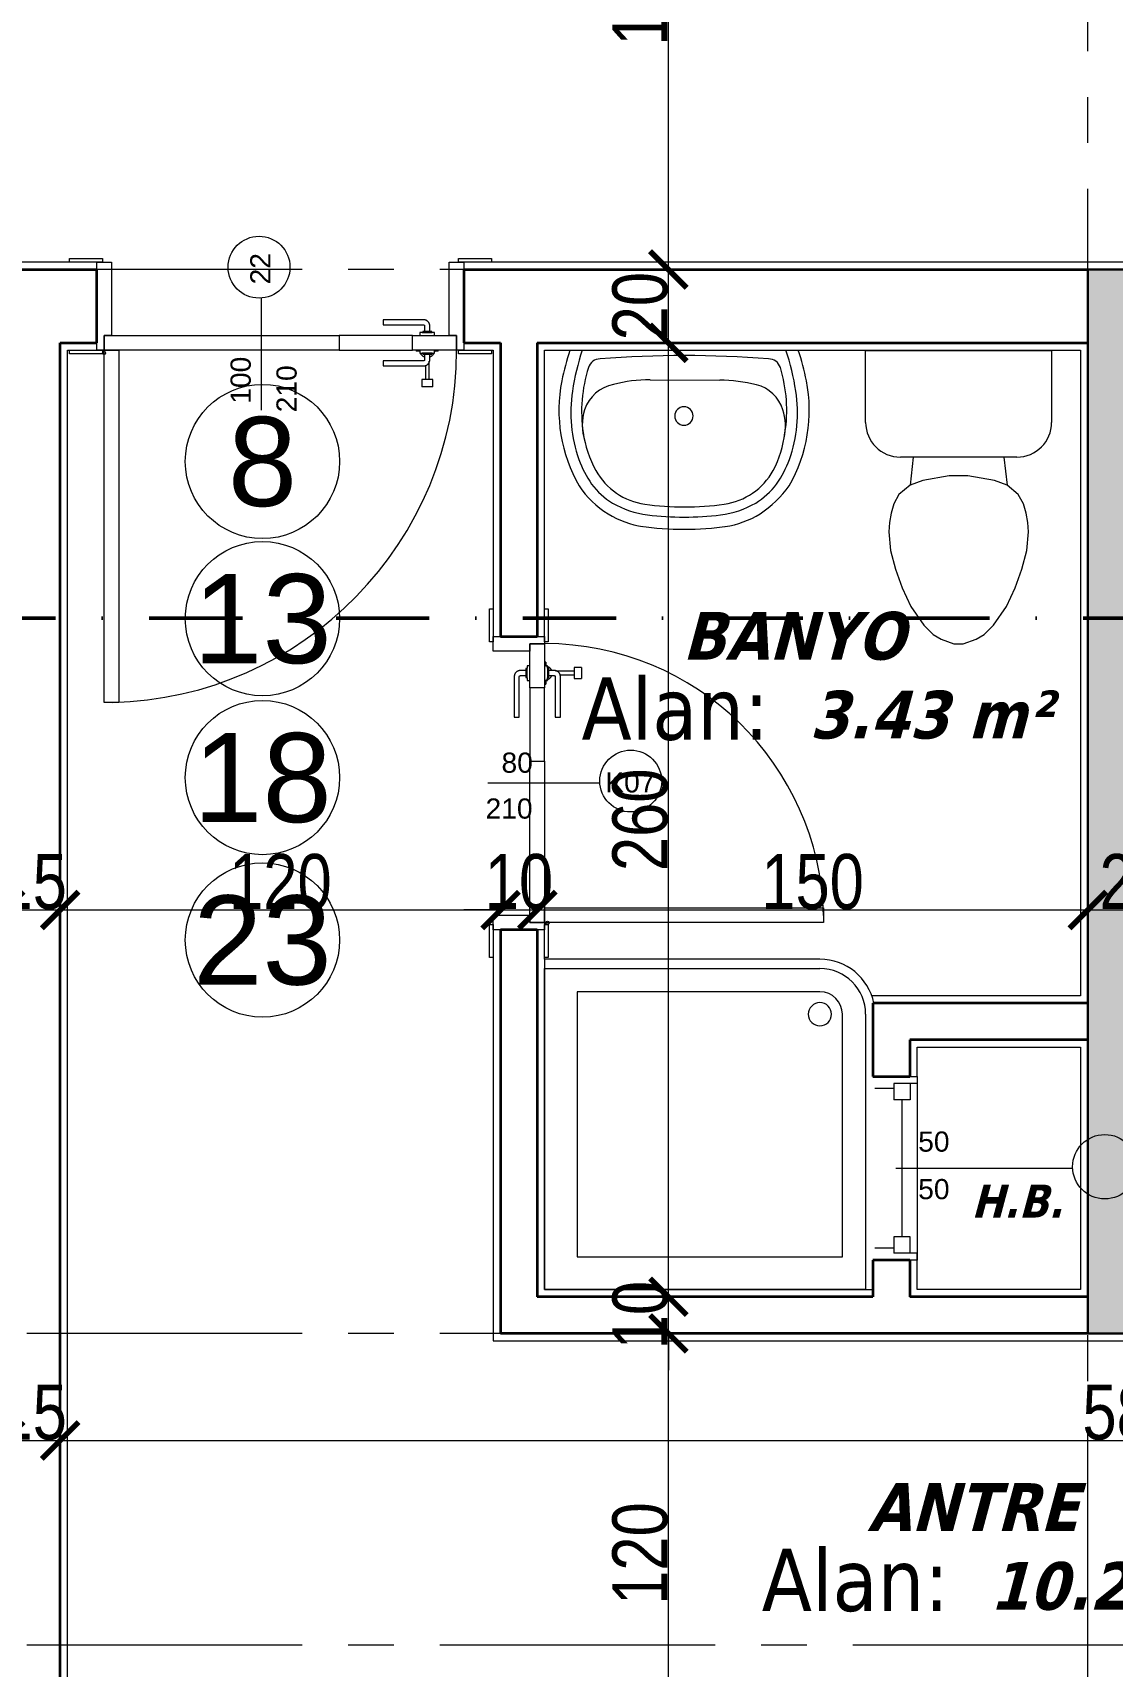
# Model space of a CAD drawing. Header units: millimetres. Extents: x 1373 to 40779, y 1939 to 6439.
# Drawn here: x 14087.9 to 14382.1, y 3835.8 to 4281.1 of the extents above; entities that cross this region are included whole.
import ezdxf
from ezdxf.enums import TextEntityAlignment as Align

# ---------------------------------------------------------------- set-up
doc = ezdxf.new("R2010")
doc.units = ezdxf.units.MM
doc.linetypes.add('DASHDOTX2', pattern=[50.8, 25.4, -12.7, 0, -12.7])
doc.linetypes.add('IMPORT-CENTER2', pattern=[112.5, 75, -12.5, 12.5, -12.5])
for name, color, linetype, lineweight in [('A-AREA-IDEN', 2, 'Continuous', 18), ('A-DETL', 6, 'Continuous', 30), ('A-DETL-GENF', 92, 'Continuous', 18), ('A-DOOR', 31, 'Continuous', 18), ('A-DOOR-FRAM', 31, 'Continuous', 18), ('A-DOOR-IDEN', 31, 'Continuous', 18), ('A-GLAZ', 151, 'Continuous', 18), ('A-GLAZ-IDEN', 152, 'Continuous', 18), ('A-WALL', 20, 'Continuous', 9), ('A-WALL-FNSH', 113, 'Continuous', 18), ('ESYA', 3, 'Continuous', 25), ('kest', 4, 'DASHDOTX2', 50), ('OLCUIC', 241, 'Continuous', 20), ('P-SANR-FIXT', 6, 'Continuous', 18), ('S-GRID', 252, 'IMPORT-CENTER2', 5)]:
    doc.layers.add(name, color=color, linetype=linetype, lineweight=lineweight)
doc.layers.add('Çember', color=7, linetype='Continuous')
doc.styles.add('50', font='arial.ttf', dxfattribs={"width": 0.8})
doc.styles.add('arial_1_18', font='arial.ttf', dxfattribs={"height": 0.2})
doc.styles.add('Arial_4', font='arial.ttf', dxfattribs={"height": 5.5})
doc.styles.add('Tahoma_6', font='tahoma.ttf', dxfattribs={"height": 0.17})
doc.styles.add('Tahoma_B_I', font='', dxfattribs={"height": 11})
doc.styles.get('Tahoma_B_I').set_extended_font_data('Tahoma', italic=True, bold=True)
doc.dimstyles.new('NERGİS', dxfattribs={"dimtxt": 15, "dimasz": 10, "dimexe": 20, "dimexo": 150, "dimgap": 0, "dimtad": 1, "dimdec": 0, "dimzin": 1, "dimtxsty": '50', "dimblk": 'ARCHTICK', "dimcen": 0, "dimse1": 1, "dimse2": 1, "dimclrd": 56, "dimclrt": 56, "dimazin": 3, "dimtfac": 1, "dimtdec": 0, "dimtix": 1, "dimtmove": 2, "dimatfit": 2, "dimldrblk": 'DOTSMALL', "dimlwd": 0, "dimlwe": -1, "dimarcsym": 0})

# ---------------------------------------------------------------- blocks, each defined once
blk = doc.blocks.new('_MB_KAPI_CAMLI_B - _m_kapı_100_camlı-2073306-1_ NORMAL KAT')
at = {"layer": 'A-DOOR'}
for p, q in [((34, -3.7), (23, -3.7)), ((23, -3.7), (23, -5.1)), ((-53, -12), (-53, -8)), ((-53, -8), (11, -8)), ((11, -8), (11, -12)), ((31, -8), (11, -8)), ((23, -5.1), (34, -5.1)), ((31, -12), (31, -8)), ((31, -8), (43, -8)), ((33, -7.2), (33, -8)), ((33.09, -7.2), (33, -7.2)), ((33.67, -7.2), (33, -7.2)), ((33.67, -7.2), (36.33, -7.2)), ((33.78, -6.9), (33.78, -7.2)), ((33.94, -6.9), (33.78, -6.9)), ((36.22, -6.9), (33.78, -6.9)), ((34.3, -5.4), (34.3, -6.9)), ((35.7, -6.9), (35.7, -5.4)), ((36.22, -6.9), (36.06, -6.9)), ((36.22, -7.2), (36.22, -6.9)), ((37, -7.2), (36.33, -7.2)), ((37, -7.2), (36.91, -7.2)), ((37, -8), (37, -7.2)), ((43, -8), (43, -12)), ((-53, -108), (-53, -12)), ((-53, -12), (-49, -12)), ((11, -12), (-53, -12)), ((-49, -12), (-49, -108)), ((11, -12), (31, -12)), ((43, -12), (31, -12)), ((32, -12), (32, -12.3)), ((33.04, -12.3), (32, -12.3)), ((33, -12), (33, -12.8)), ((33, -12.8), (33.67, -12.8)), ((33, -12.8), (33.09, -12.8)), ((36.33, -12.8), (33.67, -12.8)), ((33.78, -12.8), (33.78, -13.1)), ((33.78, -13.1), (36.22, -13.1)), ((33.78, -13.1), (33.94, -13.1)), ((34.3, -13.1), (34.3, -14.6)), ((35.7, -14.6), (35.7, -13.1)), ((36.06, -13.1), (36.22, -13.1)), ((36.22, -13.1), (36.22, -12.8)), ((36.33, -12.8), (37, -12.8)), ((36.91, -12.8), (37, -12.8)), ((38, -12.3), (36.96, -12.3)), ((37, -12.8), (37, -12)), ((38, -12.3), (38, -12)), ((45, -12), (43, -12)), ((34, -14.9), (23, -14.9)), ((23, -14.9), (23, -16.3)), ((23, -16.3), (34, -16.3)), ((34.5, -16.05), (34.5, -20)), ((35.5, -20), (35.5, -15)), ((33.5, -20), (33.5, -22)), ((35, -20), (33.5, -20)), ((35, -22), (33.5, -22)), ((36.5, -20), (35, -20)), ((36.5, -22), (35, -22)), ((36.5, -22), (36.5, -20)), ((-49, -108), (-53, -108))]:
    blk.add_line(p, q, dxfattribs=at)
at = {"layer": 'A-DOOR', "flags": 128}
for points in [[(35.7, -5.4), (35.7, -5.33), (35.69, -5.26), (35.69, -5.2), (35.68, -5.13), (35.67, -5.06), (35.65, -5), (35.63, -4.93), (35.61, -4.87), (35.59, -4.8), (35.57, -4.74), (35.54, -4.68), (35.51, -4.61), (35.48, -4.56), (35.44, -4.5), (35.4, -4.44), (35.36, -4.38), (35.32, -4.33), (35.28, -4.28), (35.23, -4.23), (35.18, -4.18), (35.13, -4.13), (35.08, -4.09), (35.03, -4.05), (34.97, -4.01), (34.92, -3.97), (34.86, -3.93), (34.8, -3.9), (34.74, -3.87), (34.68, -3.84), (34.62, -3.82), (34.55, -3.79), (34.49, -3.77), (34.42, -3.75), (34.36, -3.74), (34.29, -3.72), (34.22, -3.71), (34.15, -3.71), (34.09, -3.7), (34.02, -3.7), (34, -3.7)], [(34, -5.1), (34.01, -5.1), (34.02, -5.1), (34.04, -5.1), (34.05, -5.1), (34.06, -5.11), (34.07, -5.11), (34.08, -5.11), (34.09, -5.12), (34.11, -5.12), (34.12, -5.12), (34.13, -5.13), (34.14, -5.13), (34.15, -5.14), (34.16, -5.15), (34.17, -5.15), (34.18, -5.16), (34.19, -5.17), (34.2, -5.17), (34.21, -5.18), (34.22, -5.19), (34.22, -5.2), (34.23, -5.21), (34.24, -5.22), (34.25, -5.23), (34.25, -5.24), (34.26, -5.25), (34.26, -5.26), (34.27, -5.27), (34.28, -5.28), (34.28, -5.29), (34.28, -5.3), (34.29, -5.31), (34.29, -5.33), (34.29, -5.34), (34.3, -5.35), (34.3, -5.36), (34.3, -5.37), (34.3, -5.38), (34.3, -5.4), (34.3, -5.4)], [(33.08, -12.55), (33.06, -12.47), (33.04, -12.39), (33.02, -12.31), (33.02, -12.3)], [(34.19, -13.83), (34.12, -13.8), (34.05, -13.76), (33.98, -13.72), (33.91, -13.68), (33.85, -13.63), (33.78, -13.59), (33.72, -13.54), (33.66, -13.48), (33.6, -13.43), (33.54, -13.37), (33.49, -13.31), (33.44, -13.25), (33.39, -13.19), (33.34, -13.12), (33.3, -13.06), (33.26, -12.99), (33.22, -12.92), (33.19, -12.84), (33.15, -12.77)], [(36.82, -12.83), (36.78, -12.91), (36.74, -12.98), (36.7, -13.05), (36.66, -13.11), (36.62, -13.18), (36.57, -13.24), (36.52, -13.3), (36.46, -13.36), (36.41, -13.42), (36.35, -13.48), (36.29, -13.53), (36.23, -13.58), (36.16, -13.63), (36.1, -13.67), (36.03, -13.72), (35.96, -13.75), (35.89, -13.79), (35.82, -13.83), (35.81, -13.83)], [(36.98, -12.3), (36.96, -12.38), (36.95, -12.46), (36.93, -12.53), (36.9, -12.61)], [(34, -16.3), (34.07, -16.3), (34.14, -16.29), (34.2, -16.29), (34.27, -16.28), (34.34, -16.27), (34.4, -16.25), (34.47, -16.23), (34.53, -16.21), (34.6, -16.19), (34.66, -16.17), (34.72, -16.14), (34.79, -16.11), (34.84, -16.08), (34.9, -16.04), (34.96, -16), (35.02, -15.96), (35.07, -15.92), (35.12, -15.88), (35.17, -15.83), (35.22, -15.78), (35.27, -15.73), (35.31, -15.68), (35.35, -15.63), (35.39, -15.57), (35.43, -15.52), (35.47, -15.46), (35.5, -15.4), (35.53, -15.34), (35.56, -15.28), (35.58, -15.22), (35.61, -15.15), (35.63, -15.09), (35.65, -15.02), (35.66, -14.96), (35.68, -14.89), (35.69, -14.82), (35.69, -14.75), (35.7, -14.69), (35.7, -14.62), (35.7, -14.6)], [(34.3, -14.6), (34.3, -14.61), (34.3, -14.62), (34.3, -14.64), (34.3, -14.65), (34.29, -14.66), (34.29, -14.67), (34.29, -14.68), (34.28, -14.69), (34.28, -14.71), (34.28, -14.72), (34.27, -14.73), (34.27, -14.74), (34.26, -14.75), (34.25, -14.76), (34.25, -14.77), (34.24, -14.78), (34.23, -14.79), (34.23, -14.8), (34.22, -14.81), (34.21, -14.82), (34.2, -14.82), (34.19, -14.83), (34.18, -14.84), (34.17, -14.85), (34.16, -14.85), (34.15, -14.86), (34.14, -14.86), (34.13, -14.87), (34.12, -14.88), (34.11, -14.88), (34.1, -14.88), (34.09, -14.89), (34.07, -14.89), (34.06, -14.89), (34.05, -14.9), (34.04, -14.9), (34.03, -14.9), (34.02, -14.9), (34, -14.9), (34, -14.9)], [(34.32, -13.91), (34.3, -13.9), (34.29, -13.88), (34.27, -13.87), (34.25, -13.86), (34.23, -13.85), (34.21, -13.84), (34.2, -13.83), (34.19, -13.83)], [(35.81, -13.83), (35.79, -13.84), (35.77, -13.85), (35.75, -13.86), (35.73, -13.87), (35.72, -13.88), (35.7, -13.89), (35.68, -13.91)]]:
    blk.add_lwpolyline(points, dxfattribs=at)
at = {"layer": 'A-DOOR'}
blk.add_circle((-53.06, -12.77), 0.42, dxfattribs=at)
blk.add_arc((-53, -12), 96.02, 271.2913, 0, dxfattribs=at)
at = {"layer": 'A-DOOR-FRAM'}
for p, q in [((-62.5, 12), (-62.5, 13)), ((-62.5, 13), (-53.5, 13)), ((-53.5, 12), (-62.5, 12)), ((-55, -12), (-55, 12)), ((-55, 12), (-51, 12)), ((-53.5, 13), (-53.5, 12)), ((-51, 12), (-51, -8)), ((41, 12), (45, 12)), ((41, -8), (41, 12)), ((43.5, 12), (43.5, 13)), ((43.5, 13), (52.5, 13)), ((52.5, 12), (43.5, 12)), ((45, 12), (45, -12)), ((52.5, 13), (52.5, 12)), ((-53, -8), (-53, -12)), ((-51, -8), (-53, -8)), ((43, -8), (41, -8)), ((43, -12), (43, -8)), ((-62.5, -12), (-53.5, -12)), ((-62.5, -13), (-62.5, -12)), ((-53.5, -13), (-62.5, -13)), ((-53, -12), (-55, -12)), ((-53.5, -12), (-53.5, -13)), ((45, -12), (43, -12)), ((43.5, -12), (52.5, -12)), ((43.5, -13), (43.5, -12)), ((52.5, -13), (43.5, -13)), ((52.5, -12), (52.5, -13))]:
    blk.add_line(p, q, dxfattribs=at)
blk = doc.blocks.new('_MB_KAPI_CAMLI_B - _m_kapı_80_camlı-2074372-1_ NORMAL KAT')
at = {"layer": 'A-DOOR'}
for p, q in [((24, 1.3), (13, 1.3)), ((13, 1.3), (13, -0.1)), ((-43, -7), (-43, -3)), ((-43, -3), (1, -3)), ((1, -3), (1, -7)), ((21, -3), (1, -3)), ((13, -0.1), (24, -0.1)), ((21, -7), (21, -3)), ((21, -3), (33, -3)), ((23, -2.2), (23, -3)), ((23.09, -2.2), (23, -2.2)), ((23.67, -2.2), (23, -2.2)), ((23.67, -2.2), (26.33, -2.2)), ((23.78, -1.9), (23.78, -2.2)), ((23.94, -1.9), (23.78, -1.9)), ((26.22, -1.9), (23.78, -1.9)), ((24.3, -0.4), (24.3, -1.9)), ((25.7, -1.9), (25.7, -0.4)), ((26.22, -1.9), (26.06, -1.9)), ((26.22, -2.2), (26.22, -1.9)), ((27, -2.2), (26.33, -2.2)), ((27, -2.2), (26.91, -2.2)), ((27, -3), (27, -2.2)), ((33, -3), (33, -7)), ((-43, -83), (-43, -7)), ((-43, -7), (-39, -7)), ((1, -7), (-43, -7)), ((-39, -7), (-39, -83)), ((1, -7), (21, -7)), ((33, -7), (21, -7)), ((22, -7), (22, -7.3)), ((23.04, -7.3), (22, -7.3)), ((23, -7), (23, -7.8)), ((23, -7.8), (23.67, -7.8)), ((23, -7.8), (23.09, -7.8)), ((26.33, -7.8), (23.67, -7.8)), ((23.78, -7.8), (23.78, -8.1)), ((23.78, -8.1), (26.22, -8.1)), ((23.78, -8.1), (23.94, -8.1)), ((24.3, -8.1), (24.3, -9.6)), ((25.7, -9.6), (25.7, -8.1)), ((26.06, -8.1), (26.22, -8.1)), ((26.22, -8.1), (26.22, -7.8)), ((26.33, -7.8), (27, -7.8)), ((26.91, -7.8), (27, -7.8)), ((28, -7.3), (26.96, -7.3)), ((27, -7.8), (27, -7)), ((28, -7.3), (28, -7)), ((35, -7), (33, -7)), ((24, -9.9), (13, -9.9)), ((13, -9.9), (13, -11.3)), ((13, -11.3), (24, -11.3)), ((24.5, -11.05), (24.5, -15)), ((25.5, -15), (25.5, -10)), ((23.5, -15), (23.5, -17)), ((25, -15), (23.5, -15)), ((25, -17), (23.5, -17)), ((26.5, -15), (25, -15)), ((26.5, -17), (25, -17)), ((26.5, -17), (26.5, -15)), ((-39, -83), (-43, -83))]:
    blk.add_line(p, q, dxfattribs=at)
at = {"layer": 'A-DOOR', "flags": 128}
for points in [[(25.7, -0.4), (25.7, -0.33), (25.69, -0.26), (25.69, -0.2), (25.68, -0.13), (25.67, -0.06), (25.65, 0), (25.63, 0.07), (25.61, 0.13), (25.59, 0.2), (25.57, 0.26), (25.54, 0.32), (25.51, 0.39), (25.48, 0.44), (25.44, 0.5), (25.4, 0.56), (25.36, 0.62), (25.32, 0.67), (25.28, 0.72), (25.23, 0.77), (25.18, 0.82), (25.13, 0.87), (25.08, 0.91), (25.03, 0.95), (24.97, 0.99), (24.92, 1.03), (24.86, 1.07), (24.8, 1.1), (24.74, 1.13), (24.68, 1.16), (24.62, 1.18), (24.55, 1.21), (24.49, 1.23), (24.42, 1.25), (24.36, 1.26), (24.29, 1.28), (24.22, 1.29), (24.15, 1.29), (24.09, 1.3), (24.02, 1.3), (24, 1.3)], [(24, -0.1), (24.01, -0.1), (24.02, -0.1), (24.04, -0.1), (24.05, -0.1), (24.06, -0.11), (24.07, -0.11), (24.08, -0.11), (24.09, -0.12), (24.11, -0.12), (24.12, -0.12), (24.13, -0.13), (24.14, -0.13), (24.15, -0.14), (24.16, -0.15), (24.17, -0.15), (24.18, -0.16), (24.19, -0.17), (24.2, -0.17), (24.21, -0.18), (24.22, -0.19), (24.22, -0.2), (24.23, -0.21), (24.24, -0.22), (24.25, -0.23), (24.25, -0.24), (24.26, -0.25), (24.26, -0.26), (24.27, -0.27), (24.28, -0.28), (24.28, -0.29), (24.28, -0.3), (24.29, -0.31), (24.29, -0.33), (24.29, -0.34), (24.3, -0.35), (24.3, -0.36), (24.3, -0.37), (24.3, -0.38), (24.3, -0.4), (24.3, -0.4)], [(23.08, -7.55), (23.06, -7.47), (23.04, -7.39), (23.02, -7.31), (23.02, -7.3)], [(24.19, -8.83), (24.12, -8.8), (24.05, -8.76), (23.98, -8.72), (23.91, -8.68), (23.85, -8.63), (23.78, -8.59), (23.72, -8.54), (23.66, -8.48), (23.6, -8.43), (23.54, -8.37), (23.49, -8.31), (23.44, -8.25), (23.39, -8.19), (23.34, -8.12), (23.3, -8.06), (23.26, -7.99), (23.22, -7.92), (23.19, -7.84), (23.15, -7.77)], [(24.32, -8.91), (24.3, -8.9), (24.29, -8.88), (24.27, -8.87), (24.25, -8.86), (24.23, -8.85), (24.21, -8.84), (24.2, -8.83), (24.19, -8.83)], [(25.81, -8.83), (25.79, -8.84), (25.77, -8.85), (25.75, -8.86), (25.73, -8.87), (25.72, -8.88), (25.7, -8.89), (25.68, -8.91)], [(26.82, -7.83), (26.78, -7.91), (26.74, -7.98), (26.7, -8.05), (26.66, -8.11), (26.62, -8.18), (26.57, -8.24), (26.52, -8.3), (26.46, -8.36), (26.41, -8.42), (26.35, -8.48), (26.29, -8.53), (26.23, -8.58), (26.16, -8.63), (26.1, -8.67), (26.03, -8.72), (25.96, -8.75), (25.89, -8.79), (25.82, -8.83), (25.81, -8.83)], [(26.98, -7.3), (26.96, -7.38), (26.95, -7.46), (26.93, -7.53), (26.9, -7.61)], [(24, -11.3), (24.07, -11.3), (24.14, -11.29), (24.2, -11.29), (24.27, -11.28), (24.34, -11.27), (24.4, -11.25), (24.47, -11.23), (24.53, -11.21), (24.6, -11.19), (24.66, -11.17), (24.72, -11.14), (24.79, -11.11), (24.84, -11.08), (24.9, -11.04), (24.96, -11), (25.02, -10.96), (25.07, -10.92), (25.12, -10.88), (25.17, -10.83), (25.22, -10.78), (25.27, -10.73), (25.31, -10.68), (25.35, -10.63), (25.39, -10.57), (25.43, -10.52), (25.47, -10.46), (25.5, -10.4), (25.53, -10.34), (25.56, -10.28), (25.58, -10.22), (25.61, -10.15), (25.63, -10.09), (25.65, -10.02), (25.66, -9.96), (25.68, -9.89), (25.69, -9.82), (25.69, -9.75), (25.7, -9.69), (25.7, -9.62), (25.7, -9.6)], [(24.3, -9.6), (24.3, -9.61), (24.3, -9.62), (24.3, -9.64), (24.3, -9.65), (24.29, -9.66), (24.29, -9.67), (24.29, -9.68), (24.28, -9.69), (24.28, -9.71), (24.28, -9.72), (24.27, -9.73), (24.27, -9.74), (24.26, -9.75), (24.25, -9.76), (24.25, -9.77), (24.24, -9.78), (24.23, -9.79), (24.23, -9.8), (24.22, -9.81), (24.21, -9.82), (24.2, -9.82), (24.19, -9.83), (24.18, -9.84), (24.17, -9.85), (24.16, -9.85), (24.15, -9.86), (24.14, -9.86), (24.13, -9.87), (24.12, -9.88), (24.11, -9.88), (24.1, -9.88), (24.09, -9.89), (24.07, -9.89), (24.06, -9.89), (24.05, -9.9), (24.04, -9.9), (24.03, -9.9), (24.02, -9.9), (24, -9.9), (24, -9.9)]]:
    blk.add_lwpolyline(points, dxfattribs=at)
at = {"layer": 'A-DOOR'}
blk.add_circle((-43.06, -7.77), 0.42, dxfattribs=at)
blk.add_arc((-43, -7), 76.02, 271.4513, 0, dxfattribs=at)
at = {"layer": 'A-DOOR-FRAM'}
for p, q in [((-52.5, 7), (-52.5, 8)), ((-52.5, 8), (-43.5, 8)), ((-43.5, 7), (-52.5, 7)), ((-45, -7), (-45, 7)), ((-45, 7), (-41, 7)), ((-43.5, 8), (-43.5, 7)), ((-41, 7), (-41, -3)), ((31, 7), (35, 7)), ((31, -3), (31, 7)), ((33.5, 7), (33.5, 8)), ((33.5, 8), (42.5, 8)), ((42.5, 7), (33.5, 7)), ((35, 7), (35, -7)), ((42.5, 8), (42.5, 7)), ((-43, -3), (-43, -7)), ((-41, -3), (-43, -3)), ((33, -3), (31, -3)), ((33, -7), (33, -3)), ((-52.5, -7), (-43.5, -7)), ((-52.5, -8), (-52.5, -7)), ((-43.5, -8), (-52.5, -8)), ((-43, -7), (-45, -7)), ((-43.5, -7), (-43.5, -8)), ((35, -7), (33, -7)), ((33.5, -7), (42.5, -7)), ((33.5, -8), (33.5, -7)), ((42.5, -8), (33.5, -8)), ((42.5, -7), (42.5, -8))]:
    blk.add_line(p, q, dxfattribs=at)
blk = doc.blocks.new('Pedestal Sink-3D - Pedistal Sink-268406-1_ NORMAL KAT')
at = {"layer": 'P-SANR-FIXT'}
blk.add_line((-9.24, -8.06), (9.69, -8.17), dxfattribs=at)
for centre, radius, start, end in [((26.25, -19.73), 60.65, 161.0073, 169.1959), ((29.73, -19.58), 60.73, 161.1881, 172.0419), ((-29.73, -19.58), 60.73, 7.9581, 18.8119), ((-26.25, -19.73), 60.65, 10.8041, 18.9927), ((-22.87, -5.69), 3.32, 90, 162.9401), ((0.01, -293.17), 291.71, 85.4767, 94.5003), ((23.02, -5.72), 3.35, 16.8552, 90), ((7.08, -16.38), 41.19, 168.7744, 209.9398), ((12.02, -16.79), 39.95, 162.394, 188.1263), ((-9.24, -48.49), 40.43, 90.0001, 104.3615), ((9.69, -48.6), 40.43, 75.6385, 89.9999), ((-11.99, -16.38), 39.95, 351.1305, 16.919), ((-7.08, -16.38), 41.19, 330.0602, 11.2256), ((7.46, -17.06), 38.34, 171.1616, 199.4009), ((-17.22, -19.57), 10.45, 101.3196, 161.2392), ((17.22, -19.22), 10.11, 17.3386, 75.6385), ((-7.46, -17.06), 38.34, 340.5991, 8.8384), ((-13.13, -20.46), 14.62, 163.0949, 197.6051), ((-0.06, -17.93), 2.51, 360, 180), ((13.02, -20.81), 14.59, 347.6871, 18.363), ((-0.06, -17.93), 2.51, 180, 360), ((3.23, -17.87), 31.09, 188.4479, 208.712), ((-3.02, -18.64), 30.75, 332.5892, 352.7278), ((-0.27, -19.22), 30.32, 200.4043, 214.722), ((0.27, -19.22), 30.32, 325.278, 339.5957), ((-7.98, -23.77), 18.42, 209.3772, 261.4352), ((8.2, -23.71), 18.47, 278.5486, 330.5222), ((-7.89, -23.5), 24.71, 212.9711, 238.764), ((-9.38, -24.75), 19.7, 216.5765, 239.0586), ((7.52, -22.71), 22.42, 302.3166, 322.0483), ((2.64, -18.09), 32.09, 304.2387, 324.0263), ((-6.8, -19.81), 25.27, 239.8171, 262.8407), ((0.06, 36.08), 78.81, 262.1334, 277.9372), ((6.8, -19.81), 25.27, 277.1596, 300.1829), ((-7.53, -23.06), 25.27, 238.587, 261.6393), ((0, 35.51), 84.32, 261.9208, 278.0793), ((0, 36.37), 81.86, 263.0175, 276.9826), ((7.53, -23.06), 25.27, 278.3607, 301.413)]:
    blk.add_arc(centre, radius, start, end, dxfattribs=at)
blk = doc.blocks.new('M_Fixed - 60_60-V7-1_ NORMAL KAT')
at = {"layer": 'A-GLAZ'}
for p, q in [((-25, 8.3), (-23.1, 8.3)), ((-23.1, 8.3), (-23.1, 2)), ((-23.1, 6.4), (-18.7, 6.4)), ((-18.7, 6.4), (-18.7, 2)), ((18.7, 6.4), (18.7, 2)), ((23.1, 6.4), (18.7, 6.4)), ((23.1, 8.3), (23.1, 2)), ((24.89, 8.3), (23.1, 8.3)), ((-23.1, 2), (-18.7, 2)), ((-21.8, 2), (-21.8, -3.16)), ((-18.7, 4.2), (18.7, 4.2)), ((18.7, 2), (23.1, 2)), ((21.8, 2), (21.8, -3.16))]:
    blk.add_line(p, q, dxfattribs=at)
blk = doc.blocks.new('M_Toilet-Domestic-3D - M_Toilet-Domestic-3D-V8-1_ NORMAL KAT')
at = {"layer": 'P-SANR-FIXT'}
for p, q in [((-25.34, 49.47), (25.34, 49.47)), ((-25.34, 29.84), (-25.34, 49.47)), ((25.34, 49.47), (25.34, 29.84)), ((15.87, 20.38), (-15.88, 20.38)), ((-12.35, 20.38), (-13.23, 12.7)), ((12.35, 20.38), (13.23, 12.7)), ((-9.74, 13.97), (-13.23, 12.7)), ((-2.54, 15.24), (-9.74, 13.97)), ((2.54, 15.24), (-2.54, 15.24)), ((9.74, 13.97), (2.54, 15.24)), ((13.23, 12.7), (9.74, 13.97)), ((-16.26, 10.16), (-17.7, 7.62)), ((-13.23, 12.7), (-16.26, 10.16)), ((16.26, 10.16), (13.23, 12.7)), ((17.7, 7.62), (16.26, 10.16)), ((-18.38, 5.08), (-18.83, 2.53)), ((-17.7, 7.62), (-18.38, 5.08)), ((18.38, 5.08), (17.7, 7.62)), ((18.83, 2.53), (18.38, 5.08)), ((-18.83, 2.53), (-19.05, 0)), ((-19.05, 0), (-18.61, -5.06)), ((18.61, -5.06), (19.05, 0)), ((19.05, 0), (18.83, 2.53)), ((-18.61, -5.06), (-17.24, -10.16)), ((17.24, -10.16), (18.61, -5.06)), ((-17.24, -10.16), (-15.39, -15.24)), ((15.39, -15.24), (17.24, -10.16)), ((-15.39, -15.24), (-13.02, -20.32)), ((13.02, -20.32), (15.39, -15.24)), ((-13.02, -20.32), (-9.5, -25.4)), ((9.5, -25.4), (13.02, -20.32)), ((-9.5, -25.4), (-6.96, -27.94)), ((6.96, -27.94), (9.5, -25.4)), ((-6.96, -27.94), (-4.76, -29.21)), ((-4.76, -29.21), (-1.27, -30.48)), ((-1.27, -30.48), (1.27, -30.48)), ((1.27, -30.48), (4.76, -29.21)), ((4.76, -29.21), (6.96, -27.94))]:
    blk.add_line(p, q, dxfattribs=at)
for centre, start, end in [((-15.88, 29.84), 180, 270), ((15.87, 29.84), 270, 360)]:
    blk.add_arc(centre, 9.46, start, end, dxfattribs=at)
blk = doc.blocks.new('_MB_TASLAK_MAHALL_ETİKETİ_50_ÖL1 - _MB_1_100 ODA ETİKETİ 2-1849262-1_ NORMAL KAT')
at = {"layer": 'A-AREA-IDEN', "insert": (-0.1168, 0.0189), "char_height": 0.17, "width": 0.633333, "attachment_point": 1, "style": 'Tahoma_6'}
blk.add_mtext('Alan:', dxfattribs=at)
blk = doc.blocks.new('emrah_2mm - emrah_2mm-1801637-1_ NORMAL KAT')
at = {"layer": 'A-DOOR-IDEN'}
blk.add_line((0.2205, 0), (-0.085, 0), dxfattribs=at)
blk.add_circle((0.3046, 0.0056), 0.0843, dxfattribs=at)
blk = doc.blocks.new('TR_Pencere_pozu_04_saga_uste_1_5mm - TR_Pencere_pozu_04_saga_uste_1_5mm-1434201-1_ NORMAL KAT')
at = {"layer": 'A-GLAZ-IDEN'}
blk.add_line((0.2924, 0), (-0.1896, 0), dxfattribs=at)
blk.add_circle((0.38, 0.0044), 0.0878, dxfattribs=at)
blk = doc.blocks.new('_ArchTick')
at = {"color": 0, "linetype": 'ByBlock', "const_width": 0.15}
blk.add_lwpolyline([(-0.5, -0.5), (0.5, 0.5)], dxfattribs=at)
blk = doc.blocks.new('*D17719')
at = {"layer": 'Defpoints', "color": 0, "transparency": 16777216}
for p in [(14241.12, 3926.56), (14261.12, 3926.56), (14241.12, 3806.56)]:
    blk.add_point(p, dxfattribs=at)
at = {"layer": 'OLCUIC', "color": 56, "lineweight": 0, "transparency": 16777216}
blk.add_line((14261.12, 3806.56), (14261.12, 3926.56), dxfattribs=at)
at = {"layer": 'OLCUIC', "color": 56, "lineweight": 0, "transparency": 16777216, "xscale": 10, "yscale": 10, "zscale": 10}
for p, rotation in [((14261.12, 3926.56), 90), ((14261.12, 3806.56), 270)]:
    blk.add_blockref('_ArchTick', p, dxfattribs=dict(at, rotation=rotation))
at = {"layer": 'OLCUIC', "color": 56, "transparency": 16777216, "insert": (14253.46, 3866.56), "char_height": 15, "width": 1.1952, "attachment_point": 5, "rotation": 90, "style": '50'}
blk.add_mtext('120', dxfattribs=at)
blk = doc.blocks.new('_DotSmall')
at = {"layer": 'ESYA', "color": 0, "const_width": 0.5}
blk.add_lwpolyline([(-0.0625, 0, 1), (0.0625, 0, 1)], format="xyb", close=True, dxfattribs=at)
blk = doc.blocks.new('*D17720')
at = {"layer": 'Defpoints', "color": 0, "transparency": 16777216}
for p in [(14241.12, 3936.56), (14261.12, 3936.56), (14241.12, 3926.56)]:
    blk.add_point(p, dxfattribs=at)
at = {"layer": 'OLCUIC', "color": 56, "lineweight": 0, "transparency": 16777216}
for p, q in [((14261.12, 3936.56), (14261.12, 3946.56)), ((14261.12, 3926.56), (14261.12, 3936.56)), ((14261.12, 3926.56), (14261.12, 3916.56))]:
    blk.add_line(p, q, dxfattribs=at)
at = {"layer": 'OLCUIC', "color": 56, "lineweight": 0, "transparency": 16777216, "xscale": 10, "yscale": 10, "zscale": 10}
for p, rotation in [((14261.12, 3936.56), 270), ((14261.12, 3926.56), 90)]:
    blk.add_blockref('_ArchTick', p, dxfattribs=dict(at, rotation=rotation))
at = {"layer": 'OLCUIC', "color": 56, "transparency": 16777216, "insert": (14253.46, 3931.56), "char_height": 15, "width": 1.1952, "attachment_point": 5, "rotation": 90, "style": '50'}
blk.add_mtext('10', dxfattribs=at)
blk = doc.blocks.new('*D17721')
at = {"layer": 'Defpoints', "color": 0, "transparency": 16777216}
for p in [(14241.12, 4196.56), (14261.12, 4196.56), (14241.12, 3936.56)]:
    blk.add_point(p, dxfattribs=at)
at = {"layer": 'OLCUIC', "color": 56, "lineweight": 0, "transparency": 16777216}
blk.add_line((14261.12, 3936.56), (14261.12, 4196.56), dxfattribs=at)
at = {"layer": 'OLCUIC', "color": 56, "lineweight": 0, "transparency": 16777216, "xscale": 10, "yscale": 10, "zscale": 10}
for p, rotation in [((14261.12, 4196.56), 90), ((14261.12, 3936.56), 270)]:
    blk.add_blockref('_ArchTick', p, dxfattribs=dict(at, rotation=rotation))
at = {"layer": 'OLCUIC', "color": 56, "transparency": 16777216, "insert": (14253.46, 4066.56), "char_height": 15, "width": 1.1952, "attachment_point": 5, "rotation": 90, "style": '50'}
blk.add_mtext('260', dxfattribs=at)
blk = doc.blocks.new('*D17722')
at = {"layer": 'Defpoints', "color": 0, "transparency": 16777216}
for p in [(14241.12, 4216.56), (14261.12, 4216.56), (14241.12, 4196.56)]:
    blk.add_point(p, dxfattribs=at)
at = {"layer": 'OLCUIC', "color": 56, "lineweight": 0, "transparency": 16777216}
blk.add_line((14261.12, 4196.56), (14261.12, 4216.56), dxfattribs=at)
at = {"layer": 'OLCUIC', "color": 56, "lineweight": 0, "transparency": 16777216, "xscale": 10, "yscale": 10, "zscale": 10}
for p, rotation in [((14261.12, 4216.56), 90), ((14261.12, 4196.56), 270)]:
    blk.add_blockref('_ArchTick', p, dxfattribs=dict(at, rotation=rotation))
at = {"layer": 'OLCUIC', "color": 56, "transparency": 16777216, "insert": (14253.46, 4206.56), "char_height": 15, "width": 0.7968, "attachment_point": 5, "rotation": 90, "style": '50'}
blk.add_mtext('20', dxfattribs=at)
blk = doc.blocks.new('*D17723')
at = {"layer": 'Defpoints', "color": 0, "transparency": 16777216}
for p in [(14241.12, 4366.56), (14261.12, 4366.56), (14241.12, 4216.56)]:
    blk.add_point(p, dxfattribs=at)
at = {"layer": 'OLCUIC', "color": 56, "lineweight": 0, "transparency": 16777216}
blk.add_line((14261.12, 4216.56), (14261.12, 4366.56), dxfattribs=at)
at = {"layer": 'OLCUIC', "color": 56, "lineweight": 0, "transparency": 16777216, "xscale": 10, "yscale": 10, "zscale": 10}
for p, rotation in [((14261.12, 4366.56), 90), ((14261.12, 4216.56), 270)]:
    blk.add_blockref('_ArchTick', p, dxfattribs=dict(at, rotation=rotation))
at = {"layer": 'OLCUIC', "color": 56, "transparency": 16777216, "insert": (14253.46, 4291.56), "char_height": 15, "width": 1.1952, "attachment_point": 5, "rotation": 90, "style": '50'}
blk.add_mtext('150', dxfattribs=at)
blk = doc.blocks.new('*D17849')
at = {"layer": 'Defpoints', "color": 0, "transparency": 16777216}
for p in [(14080.42, 4061.98), (14095.42, 4061.98), (14095.42, 4041.98)]:
    blk.add_point(p, dxfattribs=at)
at = {"layer": 'OLCUIC', "color": 56, "lineweight": 0, "transparency": 16777216}
for p, q in [((14080.42, 4041.98), (14070.42, 4041.98)), ((14080.42, 4041.98), (14095.42, 4041.98)), ((14095.42, 4041.98), (14105.42, 4041.98))]:
    blk.add_line(p, q, dxfattribs=at)
at = {"layer": 'OLCUIC', "color": 56, "lineweight": 0, "transparency": 16777216, "xscale": 10, "yscale": 10, "zscale": 10}
blk.add_blockref('_ArchTick', (14080.42, 4041.98), dxfattribs=at)
at = {"layer": 'OLCUIC', "color": 56, "lineweight": 0, "transparency": 16777216, "xscale": 10, "yscale": 10, "zscale": 10, "rotation": 180}
blk.add_blockref('_ArchTick', (14095.42, 4041.98), dxfattribs=at)
at = {"layer": 'OLCUIC', "color": 56, "transparency": 16777216, "insert": (14087.92, 4049.64), "char_height": 15, "width": 0.7968, "attachment_point": 5, "style": '50'}
blk.add_mtext('15', dxfattribs=at)
blk = doc.blocks.new('*D17850')
at = {"layer": 'Defpoints', "color": 0, "transparency": 16777216}
for p in [(14095.42, 4061.98), (14215.42, 4061.98), (14215.42, 4041.98)]:
    blk.add_point(p, dxfattribs=at)
at = {"layer": 'OLCUIC', "color": 56, "lineweight": 0, "transparency": 16777216}
blk.add_line((14095.42, 4041.98), (14215.42, 4041.98), dxfattribs=at)
at = {"layer": 'OLCUIC', "color": 56, "lineweight": 0, "transparency": 16777216, "xscale": 10, "yscale": 10, "zscale": 10, "rotation": 180}
blk.add_blockref('_ArchTick', (14095.42, 4041.98), dxfattribs=at)
at = {"layer": 'OLCUIC', "color": 56, "lineweight": 0, "transparency": 16777216, "xscale": 10, "yscale": 10, "zscale": 10}
blk.add_blockref('_ArchTick', (14215.42, 4041.98), dxfattribs=at)
at = {"layer": 'OLCUIC', "color": 56, "transparency": 16777216, "insert": (14155.42, 4049.64), "char_height": 15, "width": 1.1952, "attachment_point": 5, "style": '50'}
blk.add_mtext('120', dxfattribs=at)
blk = doc.blocks.new('*D17851')
at = {"layer": 'Defpoints', "color": 0, "transparency": 16777216}
for p in [(14215.42, 4061.98), (14225.42, 4061.98), (14225.42, 4041.98)]:
    blk.add_point(p, dxfattribs=at)
at = {"layer": 'OLCUIC', "color": 56, "lineweight": 0, "transparency": 16777216}
for p, q in [((14215.42, 4041.98), (14205.42, 4041.98)), ((14215.42, 4041.98), (14225.42, 4041.98)), ((14225.42, 4041.98), (14235.42, 4041.98))]:
    blk.add_line(p, q, dxfattribs=at)
at = {"layer": 'OLCUIC', "color": 56, "lineweight": 0, "transparency": 16777216, "xscale": 10, "yscale": 10, "zscale": 10}
blk.add_blockref('_ArchTick', (14215.42, 4041.98), dxfattribs=at)
at = {"layer": 'OLCUIC', "color": 56, "lineweight": 0, "transparency": 16777216, "xscale": 10, "yscale": 10, "zscale": 10, "rotation": 180}
blk.add_blockref('_ArchTick', (14225.42, 4041.98), dxfattribs=at)
at = {"layer": 'OLCUIC', "color": 56, "transparency": 16777216, "insert": (14220.42, 4049.64), "char_height": 15, "width": 0.7968, "attachment_point": 5, "style": '50'}
blk.add_mtext('10', dxfattribs=at)
blk = doc.blocks.new('*D17852')
at = {"layer": 'Defpoints', "color": 0, "transparency": 16777216}
for p in [(14225.42, 4061.98), (14375.42, 4061.98), (14375.42, 4041.98)]:
    blk.add_point(p, dxfattribs=at)
at = {"layer": 'OLCUIC', "color": 56, "lineweight": 0, "transparency": 16777216}
blk.add_line((14225.42, 4041.98), (14375.42, 4041.98), dxfattribs=at)
at = {"layer": 'OLCUIC', "color": 56, "lineweight": 0, "transparency": 16777216, "xscale": 10, "yscale": 10, "zscale": 10, "rotation": 180}
blk.add_blockref('_ArchTick', (14225.42, 4041.98), dxfattribs=at)
at = {"layer": 'OLCUIC', "color": 56, "lineweight": 0, "transparency": 16777216, "xscale": 10, "yscale": 10, "zscale": 10}
blk.add_blockref('_ArchTick', (14375.42, 4041.98), dxfattribs=at)
at = {"layer": 'OLCUIC', "color": 56, "transparency": 16777216, "insert": (14300.42, 4049.64), "char_height": 15, "width": 1.1952, "attachment_point": 5, "style": '50'}
blk.add_mtext('150', dxfattribs=at)
blk = doc.blocks.new('*D17853')
at = {"layer": 'Defpoints', "color": 0, "transparency": 16777216}
for p in [(14375.42, 4061.98), (14400.42, 4061.98), (14400.42, 4041.98)]:
    blk.add_point(p, dxfattribs=at)
at = {"layer": 'OLCUIC', "color": 56, "lineweight": 0, "transparency": 16777216}
blk.add_line((14375.42, 4041.98), (14400.42, 4041.98), dxfattribs=at)
at = {"layer": 'OLCUIC', "color": 56, "lineweight": 0, "transparency": 16777216, "xscale": 10, "yscale": 10, "zscale": 10, "rotation": 180}
blk.add_blockref('_ArchTick', (14375.42, 4041.98), dxfattribs=at)
at = {"layer": 'OLCUIC', "color": 56, "lineweight": 0, "transparency": 16777216, "xscale": 10, "yscale": 10, "zscale": 10}
blk.add_blockref('_ArchTick', (14400.42, 4041.98), dxfattribs=at)
at = {"layer": 'OLCUIC', "color": 56, "transparency": 16777216, "insert": (14387.92, 4049.64), "char_height": 15, "width": 0.7968, "attachment_point": 5, "style": '50'}
blk.add_mtext('25', dxfattribs=at)
blk = doc.blocks.new('*D18058')
at = {"layer": 'Defpoints', "color": 0, "transparency": 16777216}
for p in [(14080.42, 3897.37), (14095.42, 3897.37), (14095.42, 3897.37)]:
    blk.add_point(p, dxfattribs=at)
at = {"layer": 'OLCUIC', "color": 56, "lineweight": 0, "transparency": 16777216}
for p, q in [((14080.42, 3897.37), (14070.42, 3897.37)), ((14080.42, 3897.37), (14095.42, 3897.37)), ((14095.42, 3897.37), (14105.42, 3897.37))]:
    blk.add_line(p, q, dxfattribs=at)
at = {"layer": 'OLCUIC', "color": 56, "lineweight": 0, "transparency": 16777216, "xscale": 10, "yscale": 10, "zscale": 10}
blk.add_blockref('_ArchTick', (14080.42, 3897.37), dxfattribs=at)
at = {"layer": 'OLCUIC', "color": 56, "lineweight": 0, "transparency": 16777216, "xscale": 10, "yscale": 10, "zscale": 10, "rotation": 180}
blk.add_blockref('_ArchTick', (14095.42, 3897.37), dxfattribs=at)
at = {"layer": 'OLCUIC', "color": 56, "transparency": 16777216, "insert": (14087.92, 3905.03), "char_height": 15, "attachment_point": 5, "style": '50'}
blk.add_mtext('15', dxfattribs=at)
blk = doc.blocks.new('*D18059')
at = {"layer": 'Defpoints', "color": 0, "transparency": 16777216}
for p in [(14680.42, 3911.56), (14095.42, 3897.37), (14680.42, 3897.37)]:
    blk.add_point(p, dxfattribs=at)
at = {"layer": 'OLCUIC', "color": 56, "lineweight": 0, "transparency": 16777216}
blk.add_line((14095.42, 3897.37), (14680.42, 3897.37), dxfattribs=at)
at = {"layer": 'OLCUIC', "color": 56, "lineweight": 0, "transparency": 16777216, "xscale": 10, "yscale": 10, "zscale": 10, "rotation": 180}
blk.add_blockref('_ArchTick', (14095.42, 3897.37), dxfattribs=at)
at = {"layer": 'OLCUIC', "color": 56, "lineweight": 0, "transparency": 16777216, "xscale": 10, "yscale": 10, "zscale": 10}
blk.add_blockref('_ArchTick', (14680.42, 3897.37), dxfattribs=at)
at = {"layer": 'OLCUIC', "color": 56, "transparency": 16777216, "insert": (14387.92, 3905.03), "char_height": 15, "attachment_point": 5, "style": '50'}
blk.add_mtext('585', dxfattribs=at)
blk = doc.blocks.new('KESİT')
at = {"layer": 'kest'}
blk.add_line((12999.87, 4121.54), (15977.83, 4121.54), dxfattribs=at)

msp = doc.modelspace()

# ---------------------------------------------------------------- hatches: boundary and pattern name
at = {"layer": 'A-DETL-GENF'}
h = msp.add_hatch(dxfattribs=at)
h.set_pattern_fill('FP_21', color=153, style=0, pattern_type=2)
h.set_pattern_definition([(45, (14411.07, 4456.518), (-17.9605, 17.9605), []), (45, (14429.03, 4456.518), (-17.9605, 17.9605), [12.7, -12.7])])
h.paths.add_polyline_path([(13955.42, 3375.28), (13955.42, 3445.28), (13920.42, 3445.28), (13920.42, 3375.28)])
h.paths.add_polyline_path([(15523.4, 3375.28), (15523.4, 3410.28), (15453.4, 3410.28), (15453.4, 3375.28), (15464.63, 3375.28)])
h.paths.add_polyline_path([(13405.71, 3375.28), (13475.71, 3375.28), (13475.71, 3410.28), (13405.71, 3410.28)])
h.paths.add_polyline_path([(14475.42, 3375.28), (14475.42, 3445.28), (14440.42, 3445.28), (14440.42, 3375.28)])
h.paths.add_polyline_path([(15010.42, 3375.28), (15045.42, 3375.28), (15045.42, 3445.28), (15010.42, 3445.28)])
h.paths.add_polyline_path([(15502.98, 3841.56), (15501.44, 3876.56), (15431.44, 3876.56), (15431.44, 3841.56), (15464.63, 3841.56)])
h.paths.add_polyline_path([(15045.42, 3841.56), (15045.42, 3951.56), (14855.42, 3951.56), (14855.42, 3926.56), (15020.42, 3926.56), (15020.42, 3841.56)])
h.paths.add_polyline_path([(13950.42, 3841.56), (13950.42, 3951.56), (13920.42, 3951.56), (13920.42, 3841.56)])
h.paths.add_polyline_path([(13405.71, 3841.56), (13475.71, 3841.56), (13475.71, 3876.56), (13405.71, 3876.56)])
h.paths.add_polyline_path([(14615.42, 3926.56), (14615.42, 4216.56), (14590.42, 4216.56), (14590.42, 3926.56)])
h.paths.add_polyline_path([(14434.13, 3926.56), (14465.42, 3926.56), (14465.42, 3951.56), (14400.42, 3951.56), (14400.42, 4216.56), (14375.42, 4216.56), (14375.42, 3926.56)])
h.paths.add_polyline_path([(15479.98, 4366.56), (15478.45, 4401.56), (15408.45, 4401.56), (15408.45, 4366.56), (15464.63, 4366.56)])
h.paths.add_polyline_path([(14880.42, 4366.56), (14880.42, 4401.56), (14810.42, 4401.56), (14810.42, 4366.56), (14820.57, 4366.56)])
h.paths.add_polyline_path([(14480.42, 4366.56), (14480.42, 4401.56), (14375.42, 4401.56), (14375.42, 4366.56), (14434.13, 4366.56)])
h.paths.add_polyline_path([(13967.42, 4366.56), (13967.42, 4391.56), (13817.42, 4391.56), (13817.42, 4366.56), (13918.88, 4366.56)])
h.paths.add_polyline_path([(13475.71, 4366.56), (13475.71, 4401.56), (13405.71, 4401.56), (13405.71, 4366.56)])
h.paths.add_polyline_path([(13440.71, 4821.52), (13440.71, 4891.52), (13405.71, 4891.52), (13405.71, 4821.52)])
h.paths.add_polyline_path([(13852.42, 4829.38), (13852.42, 4900.05), (13817.42, 4899.38), (13817.42, 4829.38)])
h.paths.add_polyline_path([(14445.49, 4841.77), (14480.49, 4841.77), (14480.49, 4913.29), (14445.49, 4911.77), (14445.49, 4889.6)])
h.paths.add_polyline_path([(14835.42, 4857.21), (14835.42, 4928.73), (14800.49, 4927.21), (14800.49, 4857.21)])
h.paths.add_polyline_path([(15454.18, 4884.14), (15454.18, 4955.66), (15419.18, 4954.14), (15419.18, 4884.14)])

# ---------------------------------------------------------------- linework, layer by layer
at = {"layer": 'A-DETL'}
for p, q in [((14400.42, 4216.56), (14375.42, 4216.56)), ((14375.42, 4216.56), (14375.42, 3926.56)), ((14375.42, 3926.56), (14465.42, 3926.56))]:
    msp.add_line(p, q, dxfattribs=at)
at = {"layer": 'A-WALL', "lineweight": 35}
for p, q in [((13940.42, 4216.56), (14105.42, 4216.56)), ((14105.42, 4196.56), (14105.42, 4216.56)), ((14205.42, 4216.56), (14205.42, 4196.56)), ((14205.42, 4216.56), (14375.42, 4216.56)), ((14095.42, 3806.56), (14095.42, 4196.56)), ((14095.42, 4196.56), (14105.42, 4196.56)), ((14205.42, 4196.56), (14215.42, 4196.56)), ((14215.42, 4196.56), (14215.42, 4116.56)), ((14225.42, 4196.56), (14375.42, 4196.56)), ((14225.42, 4196.56), (14225.42, 4116.56)), ((14215.42, 4116.56), (14225.42, 4116.56)), ((14225.42, 4036.56), (14215.42, 4036.56)), ((14215.42, 4036.56), (14215.42, 3926.56)), ((14225.42, 4036.56), (14225.42, 3936.56)), ((14375.42, 4016.56), (14316.88, 4016.56)), ((14316.88, 4016.56), (14316.88, 3996.56)), ((14326.88, 4006.56), (14326.88, 3996.56)), ((14375.42, 4006.56), (14326.88, 4006.56)), ((14316.88, 3996.56), (14326.88, 3996.56)), ((14326.88, 3946.56), (14316.88, 3946.56)), ((14316.88, 3946.56), (14316.88, 3936.56)), ((14326.88, 3946.56), (14326.88, 3936.56)), ((14316.88, 3936.56), (14225.42, 3936.56)), ((14375.42, 3936.56), (14326.88, 3936.56)), ((14375.42, 3926.56), (14215.42, 3926.56))]:
    msp.add_line(p, q, dxfattribs=at)
at = {"layer": 'A-WALL'}
msp.add_line((14328.88, 3996.56), (14328.88, 3946.56), dxfattribs=at)
at = {"layer": 'A-WALL-FNSH', "color": 7, "lineweight": 9}
for p, q in [((14105.42, 4218.56), (13942.42, 4218.56)), ((14105.42, 4216.56), (14105.42, 4218.56)), ((14416.42, 4218.56), (14205.42, 4218.56)), ((14205.42, 4218.56), (14205.42, 4216.56)), ((14105.42, 4194.56), (14105.42, 4196.56)), ((14205.42, 4196.56), (14205.42, 4194.56)), ((14097.42, 3808.56), (14097.42, 4194.56)), ((14097.42, 4194.56), (14105.42, 4194.56)), ((14205.42, 4194.56), (14213.42, 4194.56)), ((14213.42, 4194.56), (14213.42, 4116.56)), ((14227.42, 4194.56), (14373.42, 4194.56)), ((14227.42, 4116.56), (14227.42, 4194.56)), ((14373.42, 4194.56), (14373.42, 4018.56)), ((14213.42, 4116.56), (14215.42, 4116.56)), ((14225.42, 4116.56), (14227.42, 4116.56)), ((14215.42, 4036.56), (14213.42, 4036.56)), ((14213.42, 4036.56), (14213.42, 3924.56)), ((14227.42, 4036.56), (14225.42, 4036.56)), ((14227.42, 4028.56), (14227.42, 4036.56)), ((14227.42, 3938.56), (14227.42, 4026.02)), ((14373.42, 4018.56), (14316.45, 4018.56)), ((14328.88, 3996.56), (14328.88, 4004.56)), ((14328.88, 4004.56), (14373.42, 4004.56)), ((14373.42, 4004.56), (14373.42, 3938.56)), ((14326.88, 3996.56), (14328.88, 3996.56)), ((14328.88, 3946.56), (14326.88, 3946.56)), ((14328.88, 3938.56), (14328.88, 3946.56)), ((14314.88, 3938.56), (14227.42, 3938.56)), ((14373.42, 3938.56), (14328.88, 3938.56)), ((14213.42, 3924.56), (14678.42, 3924.56))]:
    msp.add_line(p, q, dxfattribs=at)
at = {"layer": 'P-SANR-FIXT'}
for p, q in [((14302.42, 4028.56), (14227.42, 4028.56)), ((14227.42, 4028.56), (14227.42, 3938.56)), ((14302.42, 4028.56), (14227.42, 4028.56)), ((14227.42, 4028.56), (14227.42, 4026.02)), ((14227.42, 4026.02), (14302.42, 4026.02)), ((14302.42, 4019.69), (14236.29, 4019.69)), ((14236.29, 4019.69), (14236.29, 3947.43)), ((14308.55, 3947.43), (14308.55, 4013.56)), ((14314.88, 4013.56), (14314.88, 3938.56)), ((14236.29, 3947.43), (14308.55, 3947.43)), ((14227.42, 3938.56), (14316.88, 3938.56)), ((14314.88, 3938.56), (14316.88, 3938.56))]:
    msp.add_line(p, q, dxfattribs=at)
for radius, start, end in [(15, 11.537, 90), (15, 11.537, 90), (12.46, 0, 90), (3.17, 90, 270), (6.13, 0, 90), (3.17, 270, 90)]:
    msp.add_arc((14302.42, 4013.56), radius, start, end, dxfattribs=at)
at = {"layer": 'S-GRID', "lineweight": 18}
for p, q in [((14375.42, 2926.07), (14375.42, 5376.43)), ((15961.37, 4216.56), (12987.74, 4216.56)), ((15961.37, 3926.56), (12987.74, 3926.56)), ((15961.37, 3841.56), (12987.74, 3841.56))]:
    msp.add_line(p, q, dxfattribs=at)
at = {"layer": 'Çember', "color": 1, "linetype": 'Continuous', "lineweight": 5}
for centre in [(14150.53, 4164.23), (14150.53, 4121.39), (14150.53, 4078.07), (14150.53, 4033.79)]:
    msp.add_circle(centre, 21.02, dxfattribs=at)

# ---------------------------------------------------------------- block references
at = {"layer": 'A-AREA-IDEN', "xscale": 99.99999999999993, "yscale": 99.99999999999993, "zscale": 99.99999999999993}
for p in [(14249.12, 4103.5), (14298.23, 3866.01)]:
    msp.add_blockref('_MB_TASLAK_MAHALL_ETİKETİ_50_ÖL1 - _MB_1_100 ODA ETİKETİ 2-1849262-1_ NORMAL KAT', p, dxfattribs=at)
at = {"layer": 'A-DETL'}
msp.add_blockref('KESİT', (0, 0), dxfattribs=at)
at = {"layer": 'A-DOOR'}
msp.add_blockref('_MB_KAPI_CAMLI_B - _m_kapı_100_camlı-2073306-1_ NORMAL KAT', (14160.42, 4206.56), dxfattribs=at)
at = {"layer": 'A-DOOR', "rotation": 89.99999999999991}
msp.add_blockref('_MB_KAPI_CAMLI_B - _m_kapı_80_camlı-2074372-1_ NORMAL KAT', (14220.42, 4081.56), dxfattribs=at)
at = {"layer": 'A-DOOR-IDEN', "xscale": 99.99999999999993, "yscale": 99.99999999999993, "zscale": 99.99999999999993, "rotation": 89.99999999999991}
msp.add_blockref('emrah_2mm - emrah_2mm-1801637-1_ NORMAL KAT', (14150.16, 4186.73), dxfattribs=at)
at = {"layer": 'A-DOOR-IDEN', "xscale": 99.99999999999993, "yscale": 99.99999999999993, "zscale": 99.99999999999993}
msp.add_blockref('emrah_2mm - emrah_2mm-1801637-1_ NORMAL KAT', (14220.42, 4076.56), dxfattribs=at)
at = {"layer": 'A-GLAZ', "rotation": 269.9999999999998}
msp.add_blockref('M_Fixed - 60_60-V7-1_ NORMAL KAT', (14320.58, 3971.56), dxfattribs=at)
at = {"layer": 'A-GLAZ-IDEN', "xscale": 99.99999999999993, "yscale": 99.99999999999993, "zscale": 99.99999999999993}
msp.add_blockref('TR_Pencere_pozu_04_saga_uste_1_5mm - TR_Pencere_pozu_04_saga_uste_1_5mm-1434201-1_ NORMAL KAT', (14342.05, 3971.56), dxfattribs=at)
at = {"layer": 'P-SANR-FIXT'}
for name, p in [('Pedestal Sink-3D - Pedistal Sink-268406-1_ NORMAL KAT', (14265.42, 4194.56)), ('M_Toilet-Domestic-3D - M_Toilet-Domestic-3D-V8-1_ NORMAL KAT', (14340.22, 4145.04))]:
    msp.add_blockref(name, p, dxfattribs=at)

# ---------------------------------------------------------------- texts
at = {"layer": 'A-AREA-IDEN', "attachment_point": 1, "style": 'Tahoma_B_I'}
for s, insert, char_height, width in [('BANYO', (14264.97, 4123.23), 13, 77.7637), ('3.43 m²', (14299.55, 4101.73), 13, 86.5822), ('H.B.', (14343.66, 3967.14), 9, 77.7637), ('ANTRE', (14315.38, 3885.75), 13, 74.5569), ('10.26 m²', (14348.66, 3864.25), 13, 100.2109)]:
    msp.add_mtext(s, dxfattribs=dict(at, insert=insert, char_height=char_height, width=width))
at = {"layer": 'A-DOOR-IDEN', "char_height": 5.5, "attachment_point": 1, "rotation": 90, "style": 'Arial_4'}
for s, insert, width in [('22', (14147.2, 4212.5), 9.6202), ('100', (14141.83, 4179.97), 14.4304), ('210', (14154.34, 4177.63), 14.4304)]:
    msp.add_mtext(s, dxfattribs=dict(at, insert=insert, width=width))
at = {"layer": 'A-DOOR-IDEN', "char_height": 5.5, "attachment_point": 1, "style": 'Arial_4'}
for s, insert, width in [('80', (14215.66, 4084.89), 9.6202), ('K07', (14243.94, 4079.52), 15.2321), ('210', (14211.32, 4072.38), 14.4304)]:
    msp.add_mtext(s, dxfattribs=dict(at, insert=insert, width=width))
at = {"layer": 'A-GLAZ-IDEN', "char_height": 5.5, "width": 9.6202, "attachment_point": 1, "style": 'Arial_4'}
for insert in [(14329.2, 3981.6), (14329.2, 3968.65)]:
    msp.add_mtext('50', dxfattribs=dict(at, insert=insert))
at = {"layer": 'Çember', "color": 4, "linetype": 'Continuous', "lineweight": 5, "style": 'arial_1_18'}
for s, p in [('8', (14150.53, 4164.23)), ('13', (14150.53, 4121.39)), ('18', (14150.53, 4078.07)), ('23', (14150.53, 4033.79))]:
    msp.add_text(s, height=24.3, dxfattribs=at).set_placement(p, align=Align.MIDDLE_CENTER)

# ---------------------------------------------------------------- dimensions: what is measured, and where the dimension line sits
at = {"layer": 'OLCUIC'}
for base, p1, p2, picture, middle in [((14261.12, 4366.56), (14241.12, 4216.56), (14241.12, 4366.56), '*D17723', (14253.46, 4291.56)), ((14261.12, 4216.56), (14241.12, 4196.56), (14241.12, 4216.56), '*D17722', (14253.46, 4206.56)), ((14261.12, 4196.56), (14241.12, 3936.56), (14241.12, 4196.56), '*D17721', (14253.46, 4066.56)), ((14261.12, 3936.56), (14241.12, 3926.56), (14241.12, 3936.56), '*D17720', (14253.46, 3931.56)), ((14261.12, 3926.56), (14241.12, 3806.56), (14241.12, 3926.56), '*D17719', (14253.46, 3866.56))]:
    dim = msp.add_linear_dim(base=base, p1=p1, p2=p2, angle=90, dimstyle='NERGİS', dxfattribs=at)
    dim.commit()
    dim.dimension.update_dxf_attribs({"geometry": picture, "text_midpoint": middle})
for base, p1, p2, picture, middle in [((14095.42, 4041.98), (14080.42, 4061.98), (14095.42, 4061.98), '*D17849', (14087.92, 4049.64)), ((14215.42, 4041.98), (14095.42, 4061.98), (14215.42, 4061.98), '*D17850', (14155.42, 4049.64)), ((14225.42, 4041.98), (14215.42, 4061.98), (14225.42, 4061.98), '*D17851', (14220.42, 4049.64)), ((14375.42, 4041.98), (14225.42, 4061.98), (14375.42, 4061.98), '*D17852', (14300.42, 4049.64)), ((14400.42, 4041.98), (14375.42, 4061.98), (14400.42, 4061.98), '*D17853', (14387.92, 4049.64)), ((14095.42, 3897.37), (14080.42, 3897.37), (14095.42, 3897.37), '*D18058', (14087.92, 3905.03)), ((14680.42, 3897.37), (14095.42, 3897.37), (14680.42, 3911.56), '*D18059', (14387.92, 3905.03))]:
    dim = msp.add_linear_dim(base=base, p1=p1, p2=p2, dimstyle='NERGİS', dxfattribs=at)
    dim.commit()
    dim.dimension.update_dxf_attribs({"geometry": picture, "text_midpoint": middle})

doc.saveas('drawing.dxf')
